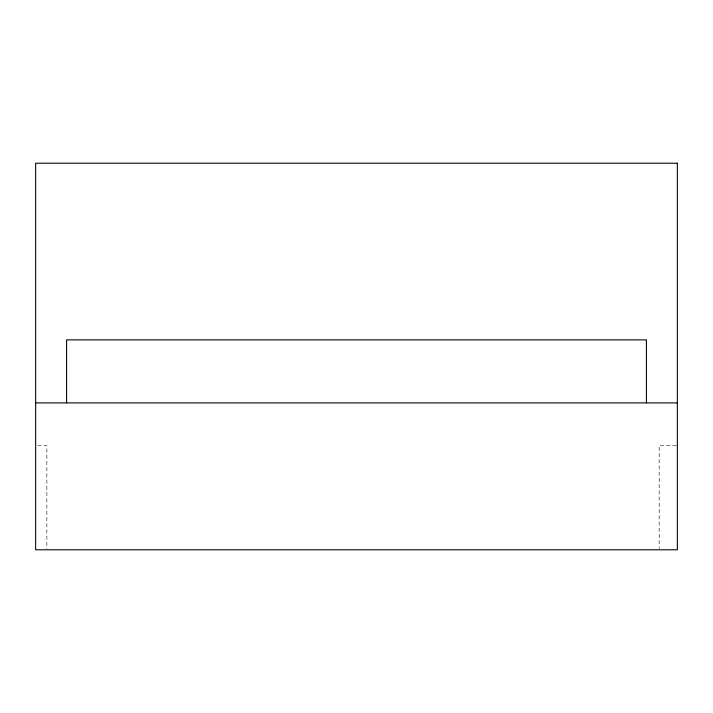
<?xml version="1.0" encoding="UTF-8"?>
<svg xmlns="http://www.w3.org/2000/svg" width="713" height="713" viewBox="0 0 713 713"><rect width="100%" height="100%" fill="white"/><g stroke="black" fill="none" stroke-linecap="round" stroke-linejoin="round"><path stroke-width="0.53" stroke-dasharray="3.56 2.67" d="M37.691 445.411L46.862 445.411L46.862 548.671M676.28 445.411L659.177 445.411L659.177 548.671"/><path stroke-width="1.07" d="M35.65 402.89L677.35 402.89M646.424 402.89L646.424 339.878L66.576 339.878L66.576 402.89M677.35 163.215L35.65 163.215L35.65 549.785L677.35 549.785L677.35 163.215"/></g></svg>
